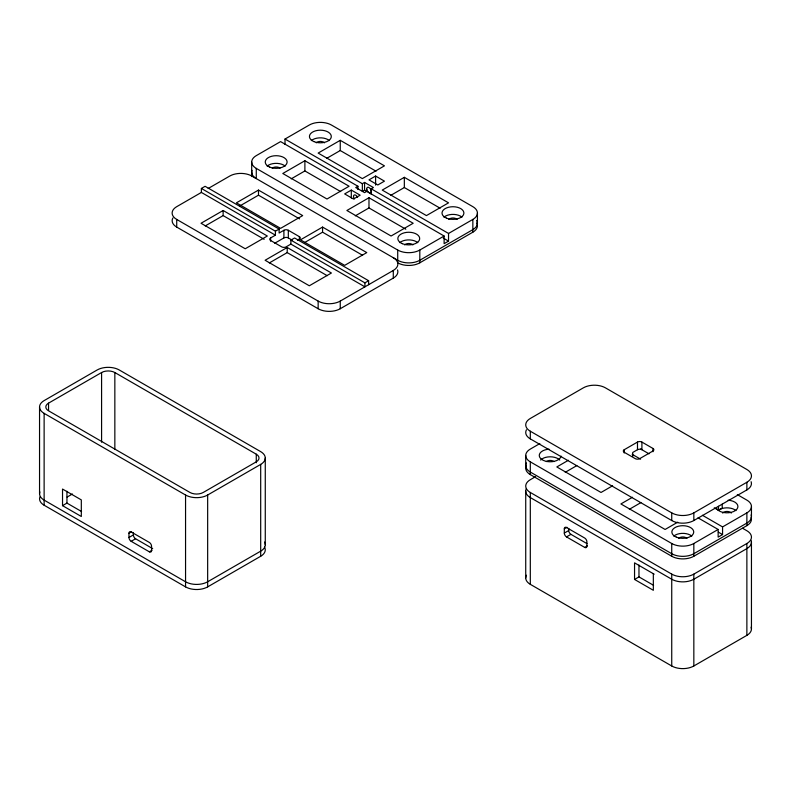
<?xml version="1.0" encoding="UTF-8"?>
<svg xmlns="http://www.w3.org/2000/svg" width="791" height="791" viewBox="0 0 791 791"><rect width="100%" height="100%" fill="white"/><g stroke="black" fill="none" stroke-linecap="round" stroke-linejoin="round"><path stroke-width="1.19" d="M39.55 406.979L39.55 493.742M265.272 458.019L265.272 544.781M285.007 144.516L285.007 139.048L309.311 125.018A15.622 9.017 0 0 1 331.409 125.018L472.85 206.669A15.622 9.017 0 0 1 472.85 219.423L472.85 232.188L419.813 262.81A15.622 9.017 0 0 1 397.715 262.81L397.715 250.045L256.274 168.394A15.622 9.017 0 0 1 256.274 155.639L280.587 141.599L357.928 186.251L357.928 189.533M201.389 188.446L275.416 231.19L275.416 235.174L201.389 192.431L201.389 188.446L205.096 186.31L279.124 229.054L279.124 233.029L283.9 230.27A3.124 1.8 0 0 1 288.32 230.27L299.374 236.657L299.374 239.93M201.389 192.431L176.719 206.669A15.622 9.017 0 0 0 176.719 219.433L176.719 227.086L318.15 308.737A15.622 9.017 0 0 0 340.249 308.737L393.285 278.116A15.622 9.017 0 0 0 397.537 269.889M208.181 188.505L229.756 176.047A15.622 9.017 0 0 1 251.854 176.047L397.715 260.259A15.622 9.017 0 0 0 419.813 260.259L472.85 229.637A15.622 9.017 0 0 0 476.686 220.521M304.891 160.741L282.792 173.496L326.99 199.016L349.088 186.251L304.891 160.741L304.891 170.945L340.674 191.6M340.249 140.323L318.15 153.078L362.347 178.598L384.446 165.843L340.249 140.323L340.249 150.527L376.032 171.192M223.131 210.495L201.033 223.26L245.23 248.769L267.328 236.015L223.131 210.495L223.131 215.597L264.164 239.297M258.489 190.087L236.39 202.842L280.587 228.362L302.686 215.597L258.489 190.087L258.489 195.189L299.532 218.88M205.235 225.929L223.131 215.597M239.544 206.125L258.489 195.189M291.217 178.845L304.891 170.945M326.574 158.427L340.249 150.527M275.416 231.19L279.124 229.054M351.303 190.087L344.668 193.914L353.508 199.016L360.142 195.189L351.303 190.087L351.303 198.027M357.928 186.251L355.723 187.536L364.562 192.638L366.767 191.363M285.007 139.048L362.347 183.7L364.562 182.424L373.401 187.536L371.187 188.812L371.187 194.279M375.606 176.047L368.982 179.873L377.821 184.975L384.446 181.149L375.606 176.047L375.606 185.124M270.641 241.206L270.641 237.933L275.416 235.174M371.187 188.812L448.537 233.464L448.537 241.117L444.117 243.668L444.117 236.015L364.562 190.087L362.347 191.363L362.347 183.7M274.724 243.233L283.9 237.933A3.124 1.8 0 0 1 288.32 237.933L292.334 240.246M290.88 240.118L364.918 282.862L364.918 286.846L290.88 244.103L290.88 240.118L294.598 237.982L368.626 280.726L368.626 284.701M368.982 197.74L346.883 210.495L391.08 236.015L413.179 223.26L368.982 197.74L368.982 207.944L405.813 229.212M404.339 177.322L382.241 190.087L426.438 215.597L448.537 202.842L404.339 177.322L404.339 187.536L440.122 208.191M290.88 244.103L286.115 246.861A3.124 1.8 0 0 1 281.695 246.861L270.641 240.484A3.124 1.8 0 0 1 270.641 237.933M297.456 240.306L299.374 239.208A3.124 1.8 0 0 0 299.374 236.657M287.212 247.494L265.114 260.259L309.311 285.778L331.409 273.014L287.212 247.494L287.212 252.606L327.207 275.693M322.57 227.086L300.471 239.841L344.668 265.361L366.767 252.606L322.57 227.086L322.57 232.188L362.565 255.275M269.326 262.928L287.212 252.606M304.683 242.511L322.57 232.188M355.297 215.844L368.982 207.944M390.655 195.426L404.339 187.536M256.274 454.192A9.373 5.408 0 0 1 256.274 461.845L203.238 492.467A9.373 5.408 0 0 1 189.978 492.467L48.548 410.806A9.373 5.408 0 0 1 48.548 403.153L101.584 372.531A9.373 5.408 0 0 1 114.843 372.531L256.274 454.192L256.274 462.745M397.715 250.045A15.622 9.017 0 0 0 419.813 250.045L444.117 236.015M448.537 233.464L472.85 219.423M364.918 282.862L368.626 280.726M176.719 219.433L318.15 301.084A15.622 9.017 0 0 0 340.249 301.084L393.285 270.463A15.622 9.017 0 0 0 393.285 257.708M67.106 497.064L72.416 493.999M62.529 505.647L81.315 516.493L81.315 499.902L62.529 489.056L62.529 505.647L66.948 503.096L81.562 511.53M152.001 550.279L149.341 551.811L131.168 541.311A3.124 1.8 60 0 1 128.963 537.485L128.963 533.223L131.613 531.69M128.963 537.485L133.382 534.934L133.382 532.808M44.128 413.367L185.559 495.018A15.622 9.017 0 0 0 207.657 495.018L260.694 464.396A15.622 9.017 0 0 0 260.694 451.641L119.263 369.98A15.622 9.017 0 0 0 97.164 369.98L44.128 400.602A15.622 9.017 0 0 0 44.128 413.367L44.128 505.222L185.559 586.882A15.622 9.017 0 0 0 207.657 586.882L260.694 556.261A15.622 9.017 0 0 0 264.54 547.145M131.168 541.311L135.587 538.76L152.693 548.638M539.818 443.593L530.306 449.09A15.622 9.017 0 0 0 530.306 461.845L530.306 474.6L671.737 556.261A15.622 9.017 0 0 0 693.836 556.261L746.872 525.639A15.622 9.017 0 0 0 751.114 517.413M535.606 476.647L530.306 479.712A15.622 9.017 0 0 0 530.306 492.467L530.306 584.331L671.737 665.982A15.622 9.017 0 0 0 693.836 665.982L746.872 635.361A15.622 9.017 0 0 0 751.114 627.134M568.403 460.263L556.824 466.947L601.022 492.467L612.6 485.783M565.239 472.296L576.817 465.612M624.228 453.006L624.228 449.723L637.487 442.07A3.124 1.8 0 0 1 641.906 442.07L652.951 448.448L652.951 451.73M641.906 442.07L641.906 449.723A3.124 1.8 0 0 0 637.487 449.723L632.711 452.482L632.711 456.456M587.347 545.869L584.697 547.402L566.514 536.901A3.124 1.8 60 0 1 564.309 533.075L564.309 528.813L566.959 527.29M564.309 533.075L568.729 530.524L568.729 528.398M632.484 497.262L620.905 503.946L665.102 529.466L677.739 522.179M566.514 536.901L570.934 534.35L586.971 543.615M629.329 509.295L640.908 502.611M530.306 431.224L671.737 512.875A15.622 9.017 0 0 0 693.836 512.875L746.872 482.263A15.622 9.017 0 0 0 746.872 469.498L605.441 387.847A15.622 9.017 0 0 0 583.343 387.847L530.306 418.469A15.622 9.017 0 0 0 530.306 431.224L530.306 438.876L671.737 520.537A15.622 9.017 0 0 0 693.836 520.537L746.872 489.916A15.622 9.017 0 0 0 751.114 481.689M714.273 507.832L718.495 510.274L722.213 508.138L722.213 504.154M530.306 461.845L671.737 543.496A15.622 9.017 0 0 0 693.836 543.496L718.149 529.466L718.149 537.119L722.569 534.568L722.569 526.915L746.872 512.884A15.622 9.017 0 0 0 746.872 500.12L737.301 494.593M654.187 574.197L634.55 562.856L634.55 579.447L638.97 576.896L653.584 585.33M530.306 492.467L671.737 574.118A15.622 9.017 0 0 0 693.836 574.118L746.872 543.506A15.622 9.017 0 0 0 746.872 530.741L742.62 528.289M443.237 238.061L448.537 241.117M640.591 448.962L649.006 453.826M632.167 454.311L640.591 459.175M702.438 515.287L722.569 526.915M698.018 517.848L718.149 529.466M718.327 532.125L722.569 534.568M634.55 579.447L653.336 590.294L653.336 573.702M751.45 506.497L751.45 516.711M751.45 542.221L751.45 628.983M746.872 482.263L746.872 489.916M746.872 512.884L746.872 525.639M746.872 543.506L746.872 635.361M718.495 506.299L718.495 510.274M693.836 512.875L693.836 520.537M693.836 543.496L693.836 556.261M693.836 574.118L693.836 665.982M671.737 512.875L671.737 520.537M671.737 543.496L671.737 556.261M671.737 574.118L671.737 665.982M638.97 565.051L638.97 576.896M637.487 442.07L637.487 449.723M525.728 455.468L525.728 465.672M525.728 491.191L525.728 577.954M477.428 213.046L477.428 223.26M419.813 250.045L419.813 262.81M393.285 270.463L393.285 278.116M364.562 182.424L364.562 190.087M340.249 301.084L340.249 308.737M318.15 301.084L318.15 308.737M288.32 230.27L288.32 237.933M283.9 230.27L283.9 237.933M260.694 464.396L260.694 556.261M256.274 168.394L256.274 178.598A15.622 9.017 0 0 1 252.032 170.372M251.696 162.017L251.696 172.22M207.657 495.018L207.657 586.882M185.559 495.018L185.559 586.882M114.843 372.531L114.843 449.515M101.584 372.531L101.584 442.189M66.948 491.241L66.948 503.096M48.548 403.153L48.548 410.489M44.128 505.222A15.622 9.017 0 0 1 39.886 496.995M39.886 491.893A15.622 9.017 0 0 0 44.128 500.12L185.559 581.78A15.622 9.017 0 0 0 207.657 581.78L260.694 551.159A15.622 9.017 0 0 0 264.54 542.043M128.963 533.223A3.124 1.8 60 0 1 131.168 531.947L149.341 542.448A3.124 1.8 60 0 1 151.556 546.274L151.556 550.536A3.124 1.8 60 0 1 149.341 551.811M135.587 538.76A3.124 1.8 60 0 1 133.382 534.934M176.719 227.086A15.622 9.017 0 0 1 172.883 217.97M354.328 198.917A3.124 1.8 60 0 1 354.239 194.991A3.124 1.8 60 0 1 357.572 197.414M476.686 223.072A15.622 9.017 0 0 1 472.85 232.188M252.032 176.62A15.622 9.017 0 0 1 252.032 172.922M443.949 217.13A10.936 6.318 0 0 1 461.974 217.13M399.742 242.639A10.936 6.318 0 0 1 417.777 242.639M267.15 166.09A10.936 6.318 0 0 1 285.175 166.09M311.347 140.571A10.936 6.318 0 0 1 329.372 140.571M448.863 219.394A4.687 2.709 0 0 1 452.956 218A4.687 2.709 0 0 1 457.06 219.394M404.656 244.903A4.687 2.709 0 0 1 408.759 243.519A4.687 2.709 0 0 1 412.862 244.903M272.302 168.137A4.687 2.709 0 0 1 280.024 168.137M316.262 142.835A4.687 2.709 0 0 1 320.365 141.441A4.687 2.709 0 0 1 324.458 142.835M530.306 438.876A15.622 9.017 0 0 1 526.46 429.76M624.228 449.723A3.124 1.8 0 0 0 624.228 452.274L635.272 458.651A3.124 1.8 0 0 0 639.692 458.651L652.951 450.999A3.124 1.8 0 0 0 652.951 448.448M526.46 488.452A15.622 9.017 0 0 0 530.306 497.569L671.737 579.23A15.622 9.017 0 0 0 693.836 579.23L746.872 548.608A15.622 9.017 0 0 0 751.114 540.382M530.306 584.331A15.622 9.017 0 0 1 526.46 575.215M584.697 547.402A3.124 1.8 60 0 0 586.902 546.126L586.902 541.865A3.124 1.8 60 0 0 584.697 538.038L566.514 527.538A3.124 1.8 60 0 0 564.309 528.813M570.934 534.35A3.124 1.8 60 0 1 568.729 530.524M751.114 514.862A15.622 9.017 0 0 1 746.872 523.088L693.836 553.71A15.622 9.017 0 0 1 671.737 553.71L530.306 472.049A15.622 9.017 0 0 1 526.46 462.933M530.306 474.6A15.622 9.017 0 0 1 526.46 465.484M718.584 510.106A10.936 6.318 0 0 1 735.996 510.581M728.115 500.219A10.936 6.318 0 0 1 737.914 506.289A10.936 6.318 0 0 1 728.847 512.726A10.936 6.318 0 0 1 716.557 508.415M673.774 536.09A10.936 6.318 0 0 1 691.799 536.09M540.629 460.055A10.936 6.318 0 0 1 550.19 456.803A10.936 6.318 0 0 1 559.761 460.055M561.076 456.12A10.936 6.318 0 0 1 549.814 461.776A10.936 6.318 0 0 1 539.264 455.685A10.936 6.318 0 0 1 549.063 449.189M722.677 513.082A4.687 2.709 0 0 1 726.988 511.451A4.687 2.709 0 0 1 731.289 513.082M678.688 538.364A4.687 2.709 0 0 1 682.781 536.97A4.687 2.709 0 0 1 686.885 538.364M546.334 461.588A4.687 2.709 0 0 1 554.056 461.588M366.797 189.227A3.124 1.8 60 0 0 370.376 192.866A3.124 1.8 60 0 0 369.773 188.159A3.124 1.8 60 0 0 366.797 189.227M446.539 218.168A10.936 6.318 0 0 0 463.833 213.699A10.936 6.318 0 0 0 448.497 207.282A10.936 6.318 0 0 0 446.539 218.168M402.342 243.677A10.936 6.318 0 0 0 419.635 239.218A10.936 6.318 0 0 0 404.3 232.801A10.936 6.318 0 0 0 402.342 243.677M269.751 167.128A10.936 6.318 0 0 0 287.044 162.669A10.936 6.318 0 0 0 271.709 156.252A10.936 6.318 0 0 0 269.751 167.128M313.948 141.609A10.936 6.318 0 0 0 331.241 137.15A10.936 6.318 0 0 0 315.906 130.733A10.936 6.318 0 0 0 313.948 141.609M676.364 537.129A10.936 6.318 0 0 0 693.667 532.669A10.936 6.318 0 0 0 678.322 526.252A10.936 6.318 0 0 0 676.364 537.129"/></g></svg>
